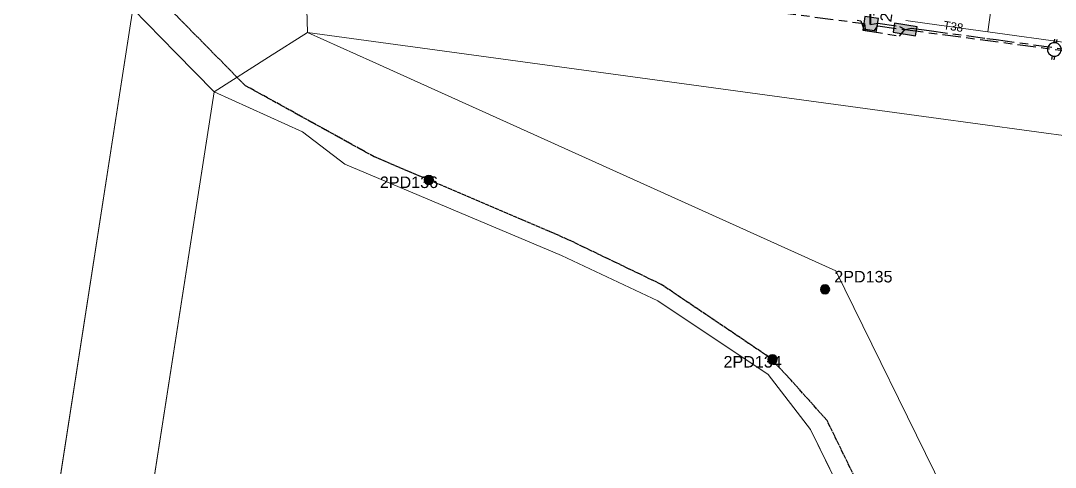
# Model space of a CAD drawing. Header units: metres. Extents: x 272069 to 273785, y 6094580 to 6096012.
# Drawn here: x 272981.7 to 273206, y 6095186.7 to 6095283.6 of the extents above; entities that cross this region are included whole.
import ezdxf
from ezdxf.enums import TextEntityAlignment as Align

# ---------------------------------------------------------------- set-up
doc = ezdxf.new("R2010")
doc.units = ezdxf.units.M
doc.linetypes.add('Cable Exist OH', pattern=[1, 1, 0])
doc.linetypes.add('Cable Exist UG', pattern=[8.2, 4, -1.2, 1.8, -1.2])
doc.layers.get('0').update_dxf_attribs({"color": 6})
doc.layers.add('Cadastre Land Parcels_SP_EXT', color=9, linetype='Continuous', lineweight=5)
doc.layers.add('Cadastre Roads_SP_EXT', color=9, linetype='Continuous', lineweight=5)
for name, color, linetype in [('Equip_LV_EXT', 7, 'Continuous'), ('Equip_SP_SL_EXT', 7, 'Continuous'), ('Mains_HV_EXT', 7, 'Continuous'), ('Mains_LV_EXT', 7, 'Continuous'), ('Mains_SL_EXT', 7, 'Continuous'), ('SupportsOH_SP_TR_HV_LV_SL_EXT', 7, 'Continuous'), ('SupportsUG_SP_LV_EXT', 7, 'Continuous'), ('SupportsUG_SP_LV_SL_EXT', 7, 'Continuous')]:
    doc.layers.add(name, color=color, linetype=linetype)
doc.styles.add('COLUMN_LABEL', font='arial.ttf')
doc.styles.add('iecARIAL', font='arial.ttf', dxfattribs={"height": 2})
doc.styles.add('POLE_LABEL', font='arial.ttf')
doc.styles.get("Standard").update_dxf_attribs({"font": 'arial.ttf'})

# ---------------------------------------------------------------- blocks, each defined once
blk = doc.blocks.new('COLUMN_EXT')
blk.add_hatch(color=256).paths.add_polyline_path([(-1.49, 1.48), (-1.49, -1.49), (1.48, -1.49), (1.48, 1.48)])
blk.add_lwpolyline([(-1.49, -1.49), (1.48, -1.49), (1.48, 1.48), (-1.49, 1.48)], close=True)
for tag, height, style, flags, p in [('ASSET_NUM', 2.5, 'COLUMN_LABEL', 8, (2, 2)), ('STRUCTURE_PLANT_NUMBER', 0.2, 'POLE_LABEL', 9, (1.81, 0.03)), ('STREET_CODE', 0.2, 'COLUMN_LABEL', 9, (1.81, -0.2))]:
    blk.add_attdef(tag, text='', height=height, dxfattribs=dict(style=style, flags=flags)).set_placement(p, align=Align.MIDDLE_LEFT)
at = {"flags": 1}
blk.add_attdef('Z', (1.81, -2.35), '', height=0.2, dxfattribs=at)
at = {"flags": 9}
for tag, p in [('COLUMN_TYPE', (1.81, -0.4)), ('OWNED_BY', (1.81, -0.6)), ('STATE', (1.81, -0.8)), ('USAGE', (1.81, -1)), ('STREETNAME', (1.81, -1.6)), ('SUBURB', (1.81, -1.8)), ('LEGEND', (1.81, -1.2)), ('LOCATION', (1.81, -1.4)), ('NOTES', (1.81, -2))]:
    blk.add_attdef(tag, text='', height=0.2, dxfattribs=at).set_placement(p, align=Align.MIDDLE_LEFT)
blk = doc.blocks.new('PILLAR_EXT')
blk.add_hatch(color=256).paths.add_polyline_path([(-2.475, 0.99), (-2.475, -0.99), (2.475, -0.99), (2.475, 0.99)])
blk.add_lwpolyline([(-2.475, -0.99), (2.475, -0.99), (2.475, 0.99), (-2.475, 0.99)], close=True)
at = {"style": 'iecARIAL', "flags": 8}
blk.add_attdef('ASSET_NUM', (1.5, 3.5), '', height=2.5, dxfattribs=at)
for tag, p, flags in [('OWNED_BY', (0, -0.2), 9), ('STATE', (0, -0.4), 9), ('SUPPORT_TYPE', (0, -0.6), 9), ('STREETNAME', (0, -1.8), 9), ('SUBURB', (0, -2), 1), ('USAGE', (0, -0.8), 9), ('LEGEND', (0, -1), 9), ('LOCATION', (0, -1.2), 9), ('NOTES', (0, -1.4), 9), ('PARENT', (0, -1.6), 9)]:
    blk.add_attdef(tag, p, '', height=0.2, dxfattribs=dict(flags=flags))
blk = doc.blocks.new('SL_LANTERN_EXT')
at = {"lineweight": 40}
for p, q in [((-1.46, 5.68), (-1.06, 5.28)), ((0, 1.97), (0, 6.47)), ((1.46, 5.68), (1.06, 5.28)), ((-2.25, 4.22), (2.25, 4.22)), ((-1.46, 2.76), (-1.06, 3.16)), ((0, 0), (0, 2.72)), ((1.46, 2.76), (1.06, 3.16))]:
    blk.add_line(p, q, dxfattribs=at)
blk.add_circle((0, 4.22), 1.5, dxfattribs=at)
at = {"style": 'iecARIAL', "flags": 8}
blk.add_attdef('ASSET_NUM', (1.5, 1.5), '', height=2.5, dxfattribs=at)
for tag, p, height, flags in [('OPERATING_VOLTAGE', (0.98, -1.65), 0.2, 9), ('ORIENTATION', (0.98, -1.85), 0.2, 9), ('OWNED_BY', (0.98, -2.05), 0.2, 9), ('STATE', (0.98, -2.25), 0.2, 9), ('CONSTRUCTED_VOLTAGE', (0.98, -0.65), 0.2, 9), ('CONTROL_TYPE', (0.98, -0.85), 0.2, 9), ('LANTERN_PURPOSE', (0.98, -1.05), 0.2, 9), ('LANTERN_TYPE', (0.98, -1.25), 0.2, 9), ('NO_PHASES', (0.98, -1.45), 0.2, 9), ('LNUMBER', (2.18, -3.25), 2.5, 8), ('USAGE', (0.98, -2.45), 0.2, 9), ('CEXIST', (0.98, -2.65), 0.2, 9), ('CNEW', (0.98, -2.85), 0.2, 9), ('CNUMBER', (0.98, -3.05), 0.2, 9), ('CREMOVE', (0.98, -3.25), 0.2, 9), ('CREPLACE', (0.98, -3.45), 0.2, 9), ('LKINGHEIGHT', (0.98, -3.65), 0.2, 9), ('LBRACKET', (0.98, -3.85), 0.2, 9), ('LBRACKETVOCAB', (0.98, -4.05), 0.2, 9), ('LCATEGORY', (0.98, -4.25), 0.2, 9), ('LCHARGE1', (0.98, -4.45), 0.2, 9), ('LCHARGE1PERCENT', (0.98, -4.65), 0.2, 9), ('LCHARGE2', (0.98, -4.85), 0.2, 9), ('LCHARGE2PERCENT', (0.98, -5.05), 0.2, 9), ('LCHARGE3', (0.98, -5.25), 0.2, 9), ('LCHARGE3PERCENT', (0.98, -5.45), 0.2, 9), ('LEXIST', (0.98, -5.65), 0.2, 9), ('LLAMP', (0.98, -5.85), 0.2, 9), ('LLAMPVOCAB', (0.98, -6.05), 0.2, 9), ('LMAST', (0.98, -6.25), 0.2, 9), ('LMASTVOCAB', (0.98, -6.45), 0.2, 9), ('LNEW', (0.98, -6.65), 0.2, 9), ('LANTNUMBER', (0.98, -6.85), 0.2, 9), ('LOUTREACH', (0.98, -7.25), 0.2, 9), ('LOUTREACHVOCAB', (0.98, -7.45), 0.2, 9), ('LRATECODE', (0.98, -7.65), 0.2, 9), ('LREMOVE', (0.98, -7.85), 0.2, 9), ('LREPLACE', (0.98, -8.05), 0.2, 9), ('LTYPE', (0.98, -8.25), 0.2, 9), ('LTYPEVOCAB', (0.98, -8.45), 0.2, 9), ('LEGEND', (0.98, -8.65), 0.2, 9), ('LOCATION', (0.98, -8.85), 0.2, 9), ('NOTES', (0.98, -9.05), 0.2, 9), ('STREETNAME', (0.98, -9.25), 0.2, 9), ('SUBURB', (0.98, -9.45), 0.2, 1)]:
    blk.add_attdef(tag, p, '', height=height, dxfattribs=dict(flags=flags))
blk = doc.blocks.new('POLE_EXT')
blk.add_hatch(color=256).paths.add_polyline_path([(-1, 0, 1), (1, 0, 1)])
blk.add_lwpolyline([(-1, 0, 1), (1, 0, 1)], format="xyb", close=True)
for tag, height, flags, p in [('pNumber', 2.5, 8, (-17.84, 2.07)), ('OWNED_BY', 0.2, 9, (1.35, -0.4)), ('SPECIAL_USE', 0.2, 9, (1.35, -0.8)), ('STATE', 0.2, 9, (1.35, -1)), ('cLV', 0.2, 9, (1.35, -1.4)), ('hDepth', 0.2, 9, (1.35, -1.6)), ('hDia', 0.2, 9, (1.35, -1.8)), ('cHV', 0.2, 9, (1.35, -2)), ('PARENT', 0.2, 9, (1.35, -0.6)), ('USAGE', 0.2, 9, (1.35, -1.2)), ('LBRACKET', 0.2, 9, (1.35, -2.2)), ('cLinedev', 0.2, 9, (1.35, -3.4)), ('pExisting', 0.2, 9, (1.35, -3.8)), ('pFooting', 0.2, 9, (1.35, -4.4)), ('LExisting', 0.2, 9, (1.35, -2.4)), ('LANTNUMBER', 0.2, 9, (1.35, -2.6)), ('LOther', 0.2, 9, (1.35, -2.8)), ('LRemove', 0.2, 9, (1.35, -3)), ('LEGEND', 0.2, 9, (1.35, -3.2)), ('LOCATION', 0.2, 9, (1.35, -3.6)), ('PFNUMBER', 0.2, 9, (1.35, -4)), ('NEWPFNUMBER', 0.2, 9, (1.35, -4.2)), ('pNew', 0.2, 9, (1.35, -4.6)), ('pRelocate', 0.2, 9, (1.35, -5)), ('pRemove', 0.2, 9, (1.35, -5.2)), ('pReplace', 0.2, 9, (1.35, -5.4)), ('pStay', 0.2, 9, (1.35, -5.6)), ('pType', 0.2, 9, (1.35, -5.8)), ('cspan', 0.2, 9, (1.35, -6)), ('STREETNAME', 0.2, 9, (1.35, -6.2)), ('SUBURB', 0.2, 9, (1.35, -6.4)), ('NOTES', 0.2, 9, (1.35, -6.6)), ('MAINTAINED_BY', 0.2, 9, (1.36, -6.81)), ('OPERATED_BY', 0.2, 9, (1.36, -7.01))]:
    blk.add_attdef(tag, text='', height=height, dxfattribs=dict(flags=flags)).set_placement(p, align=Align.MIDDLE_LEFT)
at = {"style": 'POLE_LABEL'}
for tag, height, flags, p in [('ASSET_NUM', 2.5, 8, (2, 2)), ('STRUCTURE_PLANT_NUMBER', 0.2, 9, (1.35, 0.03)), ('STREET_CODE', 0.2, 9, (1.35, -0.2))]:
    blk.add_attdef(tag, text='', height=height, dxfattribs=dict(at, flags=flags)).set_placement(p, align=Align.MIDDLE_LEFT)
at = {"flags": 1}
blk.add_attdef('Z', (1.35, -7.33), '', height=0.2, dxfattribs=at)
blk = doc.blocks.new('LV_UG_LINKS_OPEN_EXT')
for p, q in [((-0.25, 1.47), (-0.25, 2.22)), ((0.25, 1.47), (0.25, 2.22)), ((-0.25, -1.47), (-0.25, -2.22)), ((0.25, -1.47), (0.25, -2.22))]:
    blk.add_line(p, q)
at = {"flags": 9}
for tag, p in [('ACTUAL_STATUS', (0, 0)), ('CONSTRUCTED_VOLTAGE', (0, -0.2)), ('OPERATING_VOLTAGE', (0, -0.6)), ('ORIENTATION', (0, -0.8)), ('STATE', (0, -1)), ('SWITCH_TYPE', (0, -1.2)), ('NO_PHASES', (0, -0.4)), ('USAGE', (0, -1.4)), ('NOTES', (0, -1.6))]:
    blk.add_attdef(tag, text='', height=0.2, dxfattribs=at).set_placement(p, align=Align.MIDDLE_LEFT)
at = {"flags": 1}
blk.add_attdef('Z', (0, 0), '', height=0.2, dxfattribs=at)
blk.add_wipeout([(-0.25, 1.47), (-0.43, 1.43), (-0.61, 1.36), (-0.77, 1.28), (-0.93, 1.17), (-1.07, 1.05), (-1.19, 0.9), (-1.29, 0.75), (-1.38, 0.58), (-1.44, 0.4), (-1.48, 0.22), (-1.49, 0.03), (-1.49, -0.16), (-1.45, -0.34), (-1.4, -0.52), (-1.32, -0.69), (-1.23, -0.85), (-1.11, -1), (-0.98, -1.13), (-0.83, -1.24), (-0.66, -1.34), (-0.49, -1.41), (-0.31, -1.46), (-0.13, -1.49), (0.06, -1.49), (0.25, -1.47), (0.43, -1.43), (0.61, -1.36), (0.77, -1.28), (0.93, -1.17), (1.07, -1.05), (1.19, -0.9), (1.29, -0.75), (1.38, -0.58), (1.44, -0.4), (1.48, -0.22), (1.49, -0.03), (1.49, 0.16), (1.45, 0.34), (1.4, 0.52), (1.32, 0.69), (1.23, 0.85), (1.11, 1), (0.98, 1.13), (0.83, 1.24), (0.66, 1.34), (0.49, 1.41), (0.31, 1.46), (0.13, 1.49), (-0.06, 1.49)])
blk.add_lwpolyline([(0, -1.49, 1), (0, 1.49, 1)], format="xyb", close=True)

msp = doc.modelspace()

# ---------------------------------------------------------------- linework, layer by layer
at = {"layer": 'Cadastre Land Parcels_SP_EXT', "linetype": 'Continuous'}
for p, q in [((273191.35, 6095281.16), (273196.46, 6095318.42)), ((273196.46, 6095318.42), (273191.35, 6095281.16)), ((273173.53, 6095283.59), (273178.18, 6095282.96)), ((273178.18, 6095282.96), (273191.35, 6095281.16)), ((273179.03, 6095262.55), (273043.85, 6095281.01)), ((273043.85, 6095281.01), (273057.99, 6095274.63)), ((273191.35, 6095281.16), (273209.19, 6095278.72)), ((273057.99, 6095274.63), (273158.36, 6095229.31)), ((273403.89, 6095231.86), (273179.03, 6095262.55)), ((273158.36, 6095229.31), (273182.59, 6095180.06))]:
    msp.add_line(p, q, dxfattribs=at)
msp.add_lwpolyline([(272862.2, 6094653.21), (272868.23, 6094655.48), (272874.27, 6094657.48), (272879.76, 6094659.15), (272885.58, 6094661.2), (272891.08, 6094663.76), (272896.98, 6094666.17), (272902.6, 6094667.79), (272908.22, 6094668.88), (272910.27, 6094669.03), (272957.69, 6094974.74), (272975.45, 6095089.22), (273006, 6095286.12), (272882.48, 6095302.82), (272893.24, 6095321.67), (273009.09, 6095306.01), (273020.03, 6095376.54), (272493.85, 6095301.66)], dxfattribs=at)
msp.add_lwpolyline([(273188.18, 6095123.09), (273165.45, 6095169.31), (273152.85, 6095194.93), (273143.68, 6095206.81), (273119.77, 6095222.82), (273098.92, 6095232.66), (273051.92, 6095252.46), (273042.74, 6095259.47), (273023.6, 6095268.12), (273000.58, 6095119.84), (273205.44, 6095088.01), (273188.18, 6095123.09)], close=True, dxfattribs=at)
at = {"layer": 'Cadastre Roads_SP_EXT', "linetype": 'Continuous'}
for p, q in [((273043.52, 6095290.71), (273043.85, 6095281.01)), ((273006, 6095286.12), (272975.45, 6095089.22)), ((273015.32, 6095276.59), (273006, 6095286.12)), ((273178.18, 6095282.96), (273173.53, 6095283.59)), ((273191.35, 6095281.16), (273178.18, 6095282.96)), ((273043.85, 6095281.01), (273035.38, 6095275.62)), ((273043.85, 6095281.01), (273179.03, 6095262.55)), ((273057.99, 6095274.63), (273043.85, 6095281.01)), ((273209.19, 6095278.72), (273191.35, 6095281.16)), ((273023.6, 6095268.12), (273015.32, 6095276.59)), ((273035.38, 6095275.62), (273023.6, 6095268.12)), ((273158.36, 6095229.31), (273057.99, 6095274.63)), ((273000.58, 6095119.84), (273023.6, 6095268.12)), ((273023.6, 6095268.12), (273023.6, 6095268.12)), ((273023.6, 6095268.12), (273042.74, 6095259.47)), ((273179.03, 6095262.55), (273403.89, 6095231.86)), ((273042.74, 6095259.47), (273051.92, 6095252.46)), ((273051.92, 6095252.46), (273098.92, 6095232.66)), ((273098.92, 6095232.66), (273119.77, 6095222.82)), ((273182.59, 6095180.06), (273158.36, 6095229.31)), ((273119.77, 6095222.82), (273143.68, 6095206.81)), ((273143.68, 6095206.81), (273152.85, 6095194.93)), ((273152.85, 6095194.93), (273165.45, 6095169.31))]:
    msp.add_line(p, q, dxfattribs=at)
at = {"layer": 'Mains_HV_EXT', "linetype": 'Cable Exist OH'}
for p, q in [((273030.37, 6095269.48), (273009.75, 6095290.41)), ((273058.27, 6095254.06), (273030.37, 6095269.48)), ((273061.52, 6095252.68), (273058.27, 6095254.06)), ((273065.79, 6095250.86), (273061.52, 6095252.68)), ((273070.15, 6095249.02), (273065.79, 6095250.86)), ((273090.41, 6095240.37), (273070.15, 6095249.02)), ((273096.34, 6095237.85), (273090.41, 6095240.37)), ((273100.38, 6095236.06), (273096.34, 6095237.85)), ((273120.53, 6095226.37), (273100.38, 6095236.06)), ((273144.01, 6095210.51), (273120.53, 6095226.37)), ((273148.69, 6095205.57), (273144.01, 6095210.51)), ((273152.63, 6095201.17), (273148.69, 6095205.57)), ((273156.46, 6095196.89), (273152.63, 6095201.17)), ((273194.77, 6095118.31), (273156.46, 6095196.89))]:
    msp.add_line(p, q, dxfattribs=at)
at = {"layer": 'Mains_LV_EXT', "linetype": 'Cable Exist UG'}
for p, q in [((273137.6, 6095286.51), (273164.59, 6095282.93)), ((273164.59, 6095282.93), (273164.74, 6095281.73)), ((273166.75, 6095281.4), (273167.51, 6095282.42)), ((273167.51, 6095282.42), (273173.37, 6095281.64)), ((273164.74, 6095281.73), (273166.75, 6095281.4))]:
    msp.add_line(p, q, dxfattribs=at)
at = {"layer": 'Mains_SL_EXT', "linetype": 'Cable Exist UG'}
for p, q in [((273162.98, 6095283.68), (273163.8, 6095283.53)), ((273163.8, 6095283.53), (273164.51, 6095281.48)), ((273165.9, 6095282.77), (273167.48, 6095283.04)), ((273167.48, 6095283.04), (273167.48, 6095283.04)), ((273167.48, 6095283.04), (273172.18, 6095282.31)), ((273172.18, 6095282.31), (273173.37, 6095281.64)), ((273164.51, 6095281.48), (273172.19, 6095280.23)), ((273172.19, 6095280.23), (273173.39, 6095281.71)), ((273173.37, 6095281.64), (273174.7, 6095281.96)), ((273174.7, 6095281.96), (273174.7, 6095281.96)), ((273174.7, 6095281.96), (273178.61, 6095281.43)), ((273178.61, 6095281.43), (273191.1, 6095279.72)), ((273191.1, 6095279.72), (273193.1, 6095279.47)), ((273193.1, 6095279.47), (273193.1, 6095279.47))]:
    msp.add_line(p, q, dxfattribs=at)

# ---------------------------------------------------------------- block references
at = {"layer": 'Equip_SP_SL_EXT'}
ref = msp.add_blockref('SL_LANTERN_EXT', (273165.9, 6095282.77), dxfattribs=at)
ref.add_attrib('ASSET_NUM', '174049', dxfattribs={"layer": '0', "height": 2.5, "rotation": 79.5826, "style": 'iecARIAL'}).set_placement((273167.4, 6095284.27), align=Align.BOTTOM_LEFT)
at = {"layer": 'SupportsOH_SP_TR_HV_LV_SL_EXT'}
ref = msp.add_blockref('POLE_EXT', (273070.15, 6095249.02), dxfattribs=at)
ref.add_attrib('ASSET_NUM', '2PD136', dxfattribs={"layer": '0', "height": 2.5, "style": 'POLE_LABEL'}).set_placement((273072.15, 6095249.77), align=Align.TOP_RIGHT)
ref = msp.add_blockref('POLE_EXT', (273156.04, 6095225.3), dxfattribs=at)
ref.add_attrib('ASSET_NUM', '2PD135', dxfattribs={"layer": '0', "height": 2.5, "style": 'POLE_LABEL'}).set_placement((273158.04, 6095226.05), align=Align.BOTTOM_LEFT)
ref = msp.add_blockref('POLE_EXT', (273144.65, 6095210.09), dxfattribs=at)
ref.add_attrib('ASSET_NUM', '2PD134', dxfattribs={"layer": '0', "height": 2.5, "style": 'POLE_LABEL'}).set_placement((273146.65, 6095210.84), align=Align.TOP_RIGHT)
at = {"layer": 'SupportsUG_SP_LV_EXT'}
ref = msp.add_blockref('PILLAR_EXT', (273173.37, 6095281.64), dxfattribs=dict(at, rotation=170.9008182708838))
ref.add_attrib('ASSET_NUM', '70381', dxfattribs={"layer": '0', "height": 2.5, "rotation": 81.0095, "style": 'iecARIAL'}).set_placement((273174.87, 6095285.14), align=Align.BOTTOM_LEFT)
at = {"layer": 'SupportsUG_SP_LV_SL_EXT'}
ref = msp.add_blockref('COLUMN_EXT', (273165.9, 6095282.77), dxfattribs=dict(at, rotation=170.9008182708838))
ref.add_attrib('ASSET_NUM', '201568', dxfattribs={"layer": '0', "height": 2.5, "rotation": 81.0095, "style": 'COLUMN_LABEL'}).set_placement((273167.9, 6095283.52), align=Align.TOP_LEFT)

# ---------------------------------------------------------------- texts
at = {"layer": 'Mains_LV_EXT'}
msp.add_text('T38', height=1.8, rotation=350.9786, dxfattribs=at).set_placement((273181.56, 6095281.77))

# ---------------------------------------------------------------- next in the draw order: block references
at = {"layer": 'Equip_LV_EXT', "rotation": 350.9388545581696}
msp.add_blockref('LV_UG_LINKS_OPEN_EXT', (273205.74, 6095277.32), dxfattribs=at)

# ---------------------------------------------------------------- next in the draw order: linework, layer by layer
at = {"layer": 'Mains_LV_EXT', "linetype": 'Cable Exist UG'}
msp.add_line((273173.37, 6095281.64), (273208.74, 6095276.96), dxfattribs=at)
at = {"layer": 'Mains_SL_EXT', "linetype": 'Cable Exist UG'}
msp.add_line((273193.1, 6095279.47), (273207.44, 6095277.48), dxfattribs=at)

doc.saveas('drawing.dxf')
